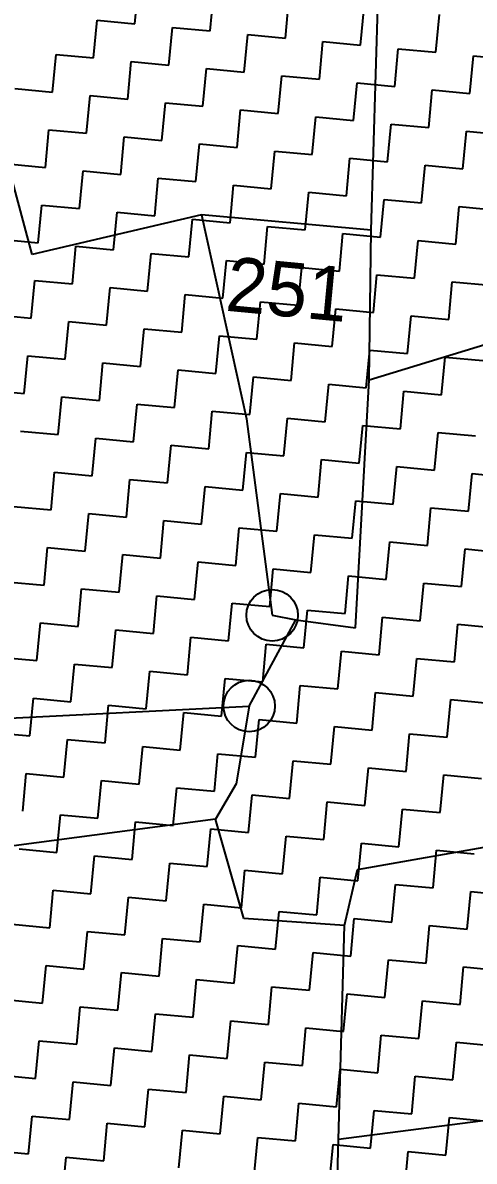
# Model space of a CAD drawing. Header units: metres. Extents: x 279090 to 282389, y 2073542 to 2078104.
# Drawn here: x 279529.8 to 279604.6, y 2076935.3 to 2077123.9 of the extents above; entities that cross this region are included whole.
import ezdxf
from ezdxf.enums import TextEntityAlignment as Align

# ---------------------------------------------------------------- set-up
doc = ezdxf.new("R2010")
doc.units = ezdxf.units.M
doc.header["$LTSCALE"] = 0.3
doc.header["$MEASUREMENT"] = 0
for name, color, linetype in [('POLY_HATCH', 12, 'Continuous'), ('POLY_PARCEL', 6, 'Continuous'), ('TEXT_PARCEL', 7, 'Continuous')]:
    doc.layers.add(name, color=color, linetype=linetype)
doc.styles.add('TEXT_MAP', font='', dxfattribs={"height": 1.8})
doc.styles.get('TEXT_MAP').set_extended_font_data('Kruti Dev 050')

msp = doc.modelspace()

# ---------------------------------------------------------------- linework, layer by layer
for centre in [(279571.13, 2077025.79), (279567.33, 2077010.75)]:
    msp.add_circle(centre, 4.27)
at = {"layer": 'POLY_HATCH', "linetype": 'Continuous'}
for p, q in [((279548.36, 2077123.76), (279548.95, 2077130)), ((279560.84, 2077122.59), (279561.43, 2077128.82)), ((279573.32, 2077121.41), (279573.91, 2077127.65)), ((279585.8, 2077120.23), (279586.38, 2077126.47)), ((279541.53, 2077118.11), (279542.12, 2077124.35)), ((279542.12, 2077124.35), (279548.36, 2077123.76)), ((279598.27, 2077119.06), (279598.86, 2077125.3)), ((279554.01, 2077116.93), (279554.6, 2077123.17)), ((279554.6, 2077123.17), (279560.84, 2077122.59)), ((279566.49, 2077115.76), (279567.08, 2077122)), ((279567.08, 2077122), (279573.32, 2077121.41)), ((279578.97, 2077114.58), (279579.56, 2077120.82)), ((279579.56, 2077120.82), (279585.8, 2077120.23)), ((279534.71, 2077112.46), (279535.29, 2077118.7)), ((279535.29, 2077118.7), (279541.53, 2077118.11)), ((279591.45, 2077113.41), (279592.03, 2077119.64)), ((279592.03, 2077119.64), (279598.27, 2077119.06)), ((279603.93, 2077112.23), (279604.51, 2077118.47)), ((279604.51, 2077118.47), (279610.75, 2077117.88)), ((279547.18, 2077111.28), (279547.77, 2077117.52)), ((279547.77, 2077117.52), (279554.01, 2077116.93)), ((279559.66, 2077110.11), (279560.25, 2077116.35)), ((279560.25, 2077116.35), (279566.49, 2077115.76)), ((279572.14, 2077108.93), (279572.73, 2077115.17)), ((279572.73, 2077115.17), (279578.97, 2077114.58)), ((279528.47, 2077113.05), (279534.71, 2077112.46)), ((279584.62, 2077107.75), (279585.21, 2077113.99)), ((279585.21, 2077113.99), (279591.45, 2077113.41)), ((279597.1, 2077106.58), (279597.69, 2077112.82)), ((279597.69, 2077112.82), (279603.93, 2077112.23)), ((279540.36, 2077105.63), (279540.95, 2077111.87)), ((279540.95, 2077111.87), (279547.18, 2077111.28)), ((279552.84, 2077104.46), (279553.42, 2077110.7)), ((279553.42, 2077110.7), (279559.66, 2077110.11)), ((279565.31, 2077103.28), (279565.9, 2077109.52)), ((279565.9, 2077109.52), (279572.14, 2077108.93)), ((279577.79, 2077102.1), (279578.38, 2077108.34)), ((279578.38, 2077108.34), (279584.62, 2077107.75)), ((279590.27, 2077100.93), (279590.86, 2077107.17)), ((279590.86, 2077107.17), (279597.1, 2077106.58)), ((279533.53, 2077099.98), (279534.12, 2077106.22)), ((279534.12, 2077106.22), (279540.36, 2077105.63)), ((279602.75, 2077099.75), (279603.34, 2077105.99)), ((279603.34, 2077105.99), (279609.58, 2077105.4)), ((279546.01, 2077098.8), (279546.6, 2077105.04)), ((279546.6, 2077105.04), (279552.84, 2077104.46)), ((279558.49, 2077097.63), (279559.07, 2077103.87)), ((279559.07, 2077103.87), (279565.31, 2077103.28)), ((279570.96, 2077096.45), (279571.55, 2077102.69)), ((279571.55, 2077102.69), (279577.79, 2077102.1)), ((279583.44, 2077095.28), (279584.03, 2077101.52)), ((279584.03, 2077101.52), (279590.27, 2077100.93)), ((279527.29, 2077100.57), (279533.53, 2077099.98)), ((279595.92, 2077094.1), (279596.51, 2077100.34)), ((279596.51, 2077100.34), (279602.75, 2077099.75)), ((279539.18, 2077093.15), (279539.77, 2077099.39)), ((279539.77, 2077099.39), (279546.01, 2077098.8)), ((279551.66, 2077091.98), (279552.25, 2077098.22)), ((279552.25, 2077098.22), (279558.49, 2077097.63)), ((279564.14, 2077090.8), (279564.73, 2077097.04)), ((279564.73, 2077097.04), (279570.96, 2077096.45)), ((279576.62, 2077089.63), (279577.2, 2077095.86)), ((279577.2, 2077095.86), (279583.44, 2077095.28)), ((279589.09, 2077088.45), (279589.68, 2077094.69)), ((279589.68, 2077094.69), (279595.92, 2077094.1)), ((279532.35, 2077087.5), (279532.94, 2077093.74)), ((279532.94, 2077093.74), (279539.18, 2077093.15)), ((279544.83, 2077086.33), (279545.42, 2077092.57)), ((279545.42, 2077092.57), (279551.66, 2077091.98)), ((279601.57, 2077087.27), (279602.16, 2077093.51)), ((279602.16, 2077093.51), (279608.4, 2077092.92)), ((279557.31, 2077085.15), (279557.9, 2077091.39)), ((279557.9, 2077091.39), (279564.14, 2077090.8)), ((279569.79, 2077083.97), (279570.38, 2077090.21)), ((279570.38, 2077090.21), (279576.62, 2077089.63)), ((279582.27, 2077082.8), (279582.86, 2077089.04)), ((279582.86, 2077089.04), (279589.09, 2077088.45)), ((279526.11, 2077088.09), (279532.35, 2077087.5)), ((279538, 2077080.68), (279538.59, 2077086.91)), ((279538.59, 2077086.91), (279544.83, 2077086.33)), ((279594.75, 2077081.62), (279595.33, 2077087.86)), ((279595.33, 2077087.86), (279601.57, 2077087.27)), ((279550.48, 2077079.5), (279551.07, 2077085.74)), ((279551.07, 2077085.74), (279557.31, 2077085.15)), ((279562.96, 2077078.32), (279563.55, 2077084.56)), ((279563.55, 2077084.56), (279569.79, 2077083.97)), ((279575.44, 2077077.15), (279576.03, 2077083.39)), ((279576.03, 2077083.39), (279582.27, 2077082.8)), ((279531.18, 2077075.02), (279531.77, 2077081.26)), ((279531.77, 2077081.26), (279538, 2077080.68)), ((279587.92, 2077075.97), (279588.51, 2077082.21)), ((279588.51, 2077082.21), (279594.75, 2077081.62)), ((279600.4, 2077074.79), (279600.98, 2077081.03)), ((279600.98, 2077081.03), (279607.22, 2077080.45)), ((279543.66, 2077073.85), (279544.24, 2077080.09)), ((279544.24, 2077080.09), (279550.48, 2077079.5)), ((279556.13, 2077072.67), (279556.72, 2077078.91)), ((279556.72, 2077078.91), (279562.96, 2077078.32)), ((279568.61, 2077071.5), (279569.2, 2077077.73)), ((279569.2, 2077077.73), (279575.44, 2077077.15)), ((279524.94, 2077075.61), (279531.18, 2077075.02)), ((279581.09, 2077070.32), (279581.68, 2077076.56)), ((279581.68, 2077076.56), (279587.92, 2077075.97)), ((279593.57, 2077069.14), (279594.16, 2077075.38)), ((279594.16, 2077075.38), (279600.4, 2077074.79)), ((279536.83, 2077068.2), (279537.42, 2077074.44)), ((279537.42, 2077074.44), (279543.66, 2077073.85)), ((279549.31, 2077067.02), (279549.89, 2077073.26)), ((279549.89, 2077073.26), (279556.13, 2077072.67)), ((279561.79, 2077065.84), (279562.37, 2077072.08)), ((279562.37, 2077072.08), (279568.61, 2077071.5)), ((279574.26, 2077064.67), (279574.85, 2077070.91)), ((279574.85, 2077070.91), (279581.09, 2077070.32)), ((279586.74, 2077063.49), (279587.33, 2077069.73)), ((279587.33, 2077069.73), (279593.57, 2077069.14)), ((279530, 2077062.55), (279530.59, 2077068.79)), ((279530.59, 2077068.79), (279536.83, 2077068.2)), ((279542.48, 2077061.37), (279543.07, 2077067.61)), ((279543.07, 2077067.61), (279549.31, 2077067.02)), ((279599.22, 2077062.32), (279599.81, 2077068.56)), ((279599.81, 2077068.56), (279606.05, 2077067.97)), ((279554.96, 2077060.19), (279555.55, 2077066.43)), ((279555.55, 2077066.43), (279561.79, 2077065.84)), ((279567.44, 2077059.02), (279568.02, 2077065.26)), ((279568.02, 2077065.26), (279574.26, 2077064.67)), ((279579.91, 2077057.84), (279580.5, 2077064.08)), ((279580.5, 2077064.08), (279586.74, 2077063.49)), ((279523.76, 2077063.13), (279530, 2077062.55)), ((279535.65, 2077055.72), (279536.24, 2077061.96)), ((279536.24, 2077061.96), (279542.48, 2077061.37)), ((279592.39, 2077056.67), (279592.98, 2077062.9)), ((279592.98, 2077062.9), (279599.22, 2077062.32)), ((279548.13, 2077054.54), (279548.72, 2077060.78)), ((279548.72, 2077060.78), (279554.96, 2077060.19)), ((279560.61, 2077053.37), (279561.2, 2077059.61)), ((279561.2, 2077059.61), (279567.44, 2077059.02)), ((279573.09, 2077052.19), (279573.68, 2077058.43)), ((279573.68, 2077058.43), (279579.91, 2077057.84)), ((279529.41, 2077056.31), (279535.65, 2077055.72)), ((279585.57, 2077051.01), (279586.15, 2077057.25)), ((279586.15, 2077057.25), (279592.39, 2077056.67)), ((279541.3, 2077048.89), (279541.89, 2077055.13)), ((279541.89, 2077055.13), (279548.13, 2077054.54)), ((279598.04, 2077049.84), (279598.63, 2077056.08)), ((279598.63, 2077056.08), (279604.87, 2077055.49)), ((279553.78, 2077047.72), (279554.37, 2077053.95)), ((279554.37, 2077053.95), (279560.61, 2077053.37)), ((279566.26, 2077046.54), (279566.85, 2077052.78)), ((279566.85, 2077052.78), (279573.09, 2077052.19)), ((279578.74, 2077045.36), (279579.33, 2077051.6)), ((279579.33, 2077051.6), (279585.57, 2077051.01)), ((279534.48, 2077043.24), (279535.06, 2077049.48)), ((279535.06, 2077049.48), (279541.3, 2077048.89)), ((279591.22, 2077044.19), (279591.8, 2077050.43)), ((279591.8, 2077050.43), (279598.04, 2077049.84)), ((279603.7, 2077043.01), (279604.28, 2077049.25)), ((279604.28, 2077049.25), (279610.52, 2077048.66)), ((279546.95, 2077042.06), (279547.54, 2077048.3)), ((279547.54, 2077048.3), (279553.78, 2077047.72)), ((279559.43, 2077040.89), (279560.02, 2077047.13)), ((279560.02, 2077047.13), (279566.26, 2077046.54)), ((279571.91, 2077039.71), (279572.5, 2077045.95)), ((279572.5, 2077045.95), (279578.74, 2077045.36)), ((279528.24, 2077043.83), (279534.48, 2077043.24)), ((279584.39, 2077038.54), (279584.98, 2077044.77)), ((279584.98, 2077044.77), (279591.22, 2077044.19)), ((279596.87, 2077037.36), (279597.46, 2077043.6)), ((279597.46, 2077043.6), (279603.7, 2077043.01)), ((279540.13, 2077036.41), (279540.72, 2077042.65)), ((279540.72, 2077042.65), (279546.95, 2077042.06)), ((279552.61, 2077035.24), (279553.19, 2077041.48)), ((279553.19, 2077041.48), (279559.43, 2077040.89)), ((279565.08, 2077034.06), (279565.67, 2077040.3)), ((279565.67, 2077040.3), (279571.91, 2077039.71)), ((279577.56, 2077032.88), (279578.15, 2077039.12)), ((279578.15, 2077039.12), (279584.39, 2077038.54)), ((279590.04, 2077031.71), (279590.63, 2077037.95)), ((279590.63, 2077037.95), (279596.87, 2077037.36)), ((279533.3, 2077030.76), (279533.89, 2077037)), ((279533.89, 2077037), (279540.13, 2077036.41)), ((279545.78, 2077029.59), (279546.37, 2077035.83)), ((279546.37, 2077035.83), (279552.61, 2077035.24)), ((279602.52, 2077030.53), (279603.11, 2077036.77)), ((279603.11, 2077036.77), (279609.35, 2077036.18)), ((279558.26, 2077028.41), (279558.84, 2077034.65)), ((279558.84, 2077034.65), (279565.08, 2077034.06)), ((279570.73, 2077027.23), (279571.32, 2077033.47)), ((279571.32, 2077033.47), (279577.56, 2077032.88)), ((279583.21, 2077026.06), (279583.8, 2077032.3)), ((279583.8, 2077032.3), (279590.04, 2077031.71)), ((279527.06, 2077031.35), (279533.3, 2077030.76)), ((279538.95, 2077023.93), (279539.54, 2077030.17)), ((279539.54, 2077030.17), (279545.78, 2077029.59)), ((279595.69, 2077024.88), (279596.28, 2077031.12)), ((279596.28, 2077031.12), (279602.52, 2077030.53)), ((279551.43, 2077022.76), (279552.02, 2077029)), ((279552.02, 2077029), (279558.26, 2077028.41)), ((279563.91, 2077021.58), (279564.5, 2077027.82)), ((279564.5, 2077027.82), (279570.73, 2077027.23)), ((279576.39, 2077020.41), (279576.97, 2077026.65)), ((279576.97, 2077026.65), (279583.21, 2077026.06)), ((279532.12, 2077018.28), (279532.71, 2077024.52)), ((279532.71, 2077024.52), (279538.95, 2077023.93)), ((279588.86, 2077019.23), (279589.45, 2077025.47)), ((279589.45, 2077025.47), (279595.69, 2077024.88)), ((279601.34, 2077018.05), (279601.93, 2077024.29)), ((279601.93, 2077024.29), (279608.17, 2077023.7)), ((279544.6, 2077017.11), (279545.19, 2077023.35)), ((279545.19, 2077023.35), (279551.43, 2077022.76)), ((279557.08, 2077015.93), (279557.67, 2077022.17)), ((279557.67, 2077022.17), (279563.91, 2077021.58)), ((279569.56, 2077014.76), (279570.15, 2077020.99)), ((279570.15, 2077020.99), (279576.39, 2077020.41)), ((279525.88, 2077018.87), (279532.12, 2077018.28)), ((279582.04, 2077013.58), (279582.63, 2077019.82)), ((279582.63, 2077019.82), (279588.86, 2077019.23)), ((279594.52, 2077012.4), (279595.1, 2077018.64)), ((279595.1, 2077018.64), (279601.34, 2077018.05)), ((279537.77, 2077011.46), (279538.36, 2077017.7)), ((279538.36, 2077017.7), (279544.6, 2077017.11)), ((279550.25, 2077010.28), (279550.84, 2077016.52)), ((279550.84, 2077016.52), (279557.08, 2077015.93)), ((279562.73, 2077009.1), (279563.32, 2077015.34)), ((279563.32, 2077015.34), (279569.56, 2077014.76)), ((279575.21, 2077007.93), (279575.8, 2077014.17)), ((279575.8, 2077014.17), (279582.04, 2077013.58)), ((279587.69, 2077006.75), (279588.28, 2077012.99)), ((279588.28, 2077012.99), (279594.52, 2077012.4)), ((279530.95, 2077005.81), (279531.54, 2077012.04)), ((279531.54, 2077012.04), (279537.77, 2077011.46)), ((279600.17, 2077005.58), (279600.75, 2077011.81)), ((279600.75, 2077011.81), (279606.99, 2077011.23)), ((279543.43, 2077004.63), (279544.01, 2077010.87)), ((279544.01, 2077010.87), (279550.25, 2077010.28)), ((279555.9, 2077003.45), (279556.49, 2077009.69)), ((279556.49, 2077009.69), (279562.73, 2077009.1)), ((279568.38, 2077002.28), (279568.97, 2077008.52)), ((279568.97, 2077008.52), (279575.21, 2077007.93)), ((279580.86, 2077001.1), (279581.45, 2077007.34)), ((279581.45, 2077007.34), (279587.69, 2077006.75)), ((279524.71, 2077006.39), (279530.95, 2077005.81)), ((279593.34, 2076999.92), (279593.93, 2077006.16)), ((279593.93, 2077006.16), (279600.17, 2077005.58)), ((279536.6, 2076998.98), (279537.19, 2077005.22)), ((279537.19, 2077005.22), (279543.43, 2077004.63)), ((279549.08, 2076997.8), (279549.67, 2077004.04)), ((279549.67, 2077004.04), (279555.9, 2077003.45)), ((279561.56, 2076996.63), (279562.14, 2077002.86)), ((279562.14, 2077002.86), (279568.38, 2077002.28)), ((279574.03, 2076995.45), (279574.62, 2077001.69)), ((279574.62, 2077001.69), (279580.86, 2077001.1)), ((279586.51, 2076994.27), (279587.1, 2077000.51)), ((279587.1, 2077000.51), (279593.34, 2076999.92)), ((279529.77, 2076993.33), (279530.36, 2076999.57)), ((279530.36, 2076999.57), (279536.6, 2076998.98)), ((279542.25, 2076992.15), (279542.84, 2076998.39)), ((279542.84, 2076998.39), (279549.08, 2076997.8)), ((279598.99, 2076993.1), (279599.58, 2076999.34)), ((279599.58, 2076999.34), (279605.82, 2076998.75)), ((279554.73, 2076990.97), (279555.32, 2076997.21)), ((279555.32, 2076997.21), (279561.56, 2076996.63)), ((279567.21, 2076989.8), (279567.79, 2076996.04)), ((279567.79, 2076996.04), (279574.03, 2076995.45)), ((279579.68, 2076988.62), (279580.27, 2076994.86)), ((279580.27, 2076994.86), (279586.51, 2076994.27)), ((279535.42, 2076986.5), (279536.01, 2076992.74)), ((279536.01, 2076992.74), (279542.25, 2076992.15)), ((279592.16, 2076987.45), (279592.75, 2076993.69)), ((279592.75, 2076993.69), (279598.99, 2076993.1)), ((279547.9, 2076985.32), (279548.49, 2076991.56)), ((279548.49, 2076991.56), (279554.73, 2076990.97)), ((279560.38, 2076984.15), (279560.97, 2076990.39)), ((279560.97, 2076990.39), (279567.21, 2076989.8)), ((279572.86, 2076982.97), (279573.45, 2076989.21)), ((279573.45, 2076989.21), (279579.68, 2076988.62)), ((279529.18, 2076987.09), (279535.42, 2076986.5)), ((279585.34, 2076981.79), (279585.92, 2076988.03)), ((279585.92, 2076988.03), (279592.16, 2076987.45)), ((279597.81, 2076980.62), (279598.4, 2076986.86)), ((279598.4, 2076986.86), (279604.64, 2076986.27)), ((279541.07, 2076979.67), (279541.66, 2076985.91)), ((279541.66, 2076985.91), (279547.9, 2076985.32)), ((279553.55, 2076978.5), (279554.14, 2076984.74)), ((279554.14, 2076984.74), (279560.38, 2076984.15)), ((279566.03, 2076977.32), (279566.62, 2076983.56)), ((279566.62, 2076983.56), (279572.86, 2076982.97)), ((279578.51, 2076976.14), (279579.1, 2076982.38)), ((279579.1, 2076982.38), (279585.34, 2076981.79)), ((279590.99, 2076974.97), (279591.57, 2076981.21)), ((279591.57, 2076981.21), (279597.81, 2076980.62)), ((279534.25, 2076974.02), (279534.83, 2076980.26)), ((279534.83, 2076980.26), (279541.07, 2076979.67)), ((279546.72, 2076972.85), (279547.31, 2076979.08)), ((279547.31, 2076979.08), (279553.55, 2076978.5)), ((279603.47, 2076973.79), (279604.05, 2076980.03)), ((279604.05, 2076980.03), (279610.29, 2076979.44)), ((279559.2, 2076971.67), (279559.79, 2076977.91)), ((279559.79, 2076977.91), (279566.03, 2076977.32)), ((279571.68, 2076970.49), (279572.27, 2076976.73)), ((279572.27, 2076976.73), (279578.51, 2076976.14)), ((279584.16, 2076969.32), (279584.75, 2076975.56)), ((279584.75, 2076975.56), (279590.99, 2076974.97)), ((279528.01, 2076974.61), (279534.25, 2076974.02)), ((279539.9, 2076967.19), (279540.49, 2076973.43)), ((279540.49, 2076973.43), (279546.72, 2076972.85)), ((279596.64, 2076968.14), (279597.23, 2076974.38)), ((279597.23, 2076974.38), (279603.47, 2076973.79)), ((279552.38, 2076966.02), (279552.96, 2076972.26)), ((279552.96, 2076972.26), (279559.2, 2076971.67)), ((279564.85, 2076964.84), (279565.44, 2076971.08)), ((279565.44, 2076971.08), (279571.68, 2076970.49)), ((279577.33, 2076963.67), (279577.92, 2076969.9)), ((279577.92, 2076969.9), (279584.16, 2076969.32)), ((279533.07, 2076961.54), (279533.66, 2076967.78)), ((279533.66, 2076967.78), (279539.9, 2076967.19)), ((279589.81, 2076962.49), (279590.4, 2076968.73)), ((279590.4, 2076968.73), (279596.64, 2076968.14)), ((279602.29, 2076961.31), (279602.88, 2076967.55)), ((279602.88, 2076967.55), (279609.12, 2076966.96)), ((279545.55, 2076960.37), (279546.14, 2076966.61)), ((279546.14, 2076966.61), (279552.38, 2076966.02)), ((279558.03, 2076959.19), (279558.61, 2076965.43)), ((279558.61, 2076965.43), (279564.85, 2076964.84)), ((279570.51, 2076958.01), (279571.09, 2076964.25)), ((279571.09, 2076964.25), (279577.33, 2076963.67)), ((279526.83, 2076962.13), (279533.07, 2076961.54)), ((279582.98, 2076956.84), (279583.57, 2076963.08)), ((279583.57, 2076963.08), (279589.81, 2076962.49)), ((279595.46, 2076955.66), (279596.05, 2076961.9)), ((279596.05, 2076961.9), (279602.29, 2076961.31)), ((279538.72, 2076954.72), (279539.31, 2076960.95)), ((279539.31, 2076960.95), (279545.55, 2076960.37)), ((279551.2, 2076953.54), (279551.79, 2076959.78)), ((279551.79, 2076959.78), (279558.03, 2076959.19)), ((279563.68, 2076952.36), (279564.27, 2076958.6)), ((279564.27, 2076958.6), (279570.51, 2076958.01)), ((279576.16, 2076951.19), (279576.74, 2076957.43)), ((279576.74, 2076957.43), (279582.98, 2076956.84)), ((279588.63, 2076950.01), (279589.22, 2076956.25)), ((279589.22, 2076956.25), (279595.46, 2076955.66)), ((279531.89, 2076949.06), (279532.48, 2076955.3)), ((279532.48, 2076955.3), (279538.72, 2076954.72)), ((279601.11, 2076948.83), (279601.7, 2076955.07)), ((279601.7, 2076955.07), (279607.94, 2076954.49)), ((279544.37, 2076947.89), (279544.96, 2076954.13)), ((279544.96, 2076954.13), (279551.2, 2076953.54)), ((279556.85, 2076946.71), (279557.44, 2076952.95)), ((279557.44, 2076952.95), (279563.68, 2076952.36)), ((279569.33, 2076945.54), (279569.92, 2076951.78)), ((279569.92, 2076951.78), (279576.16, 2076951.19)), ((279581.81, 2076944.36), (279582.4, 2076950.6)), ((279582.4, 2076950.6), (279588.63, 2076950.01)), ((279525.65, 2076949.65), (279531.89, 2076949.06)), ((279594.29, 2076943.18), (279594.87, 2076949.42)), ((279594.87, 2076949.42), (279601.11, 2076948.83)), ((279537.54, 2076942.24), (279538.13, 2076948.48)), ((279538.13, 2076948.48), (279544.37, 2076947.89)), ((279550.02, 2076941.06), (279550.61, 2076947.3)), ((279550.61, 2076947.3), (279556.85, 2076946.71)), ((279562.5, 2076939.89), (279563.09, 2076946.12)), ((279563.09, 2076946.12), (279569.33, 2076945.54)), ((279574.98, 2076938.71), (279575.57, 2076944.95)), ((279575.57, 2076944.95), (279581.81, 2076944.36)), ((279587.46, 2076937.53), (279588.05, 2076943.77)), ((279588.05, 2076943.77), (279594.29, 2076943.18)), ((279530.72, 2076936.59), (279531.31, 2076942.83)), ((279531.31, 2076942.83), (279537.54, 2076942.24)), ((279543.2, 2076935.41), (279543.78, 2076941.65)), ((279543.78, 2076941.65), (279550.02, 2076941.06)), ((279599.94, 2076936.36), (279600.52, 2076942.6)), ((279600.52, 2076942.6), (279606.76, 2076942.01)), ((279555.67, 2076934.23), (279556.26, 2076940.47)), ((279556.26, 2076940.47), (279562.5, 2076939.89)), ((279568.15, 2076933.06), (279568.74, 2076939.3)), ((279568.74, 2076939.3), (279574.98, 2076938.71)), ((279580.63, 2076931.88), (279581.22, 2076938.12)), ((279581.22, 2076938.12), (279587.46, 2076937.53)), ((279524.48, 2076937.17), (279530.72, 2076936.59)), ((279536.37, 2076929.76), (279536.96, 2076936)), ((279536.96, 2076936), (279543.2, 2076935.41)), ((279593.11, 2076930.71), (279593.7, 2076936.94)), ((279593.7, 2076936.94), (279599.94, 2076936.36))]:
    msp.add_line(p, q, dxfattribs=at)
at = {"layer": 'POLY_PARCEL'}
for p, q in [((279587.57, 2077089.58), (279589.77, 2077164.51)), ((279531.32, 2077085.56), (279523.99, 2077112.88)), ((279559.42, 2077092.13), (279531.32, 2077085.56)), ((279559.42, 2077092.13), (279566.89, 2077058.33)), ((279587.57, 2077089.58), (279559.42, 2077092.13)), ((279587.23, 2077064.78), (279587.57, 2077089.58)), ((279587.23, 2077064.78), (279635.17, 2077079.45)), ((279584.96, 2077023.69), (279587.23, 2077064.78)), ((279566.89, 2077058.33), (279571.13, 2077025.79)), ((279567.33, 2077010.75), (279575.07, 2077025.02)), ((279571.13, 2077025.79), (279575.07, 2077025.02)), ((279575.07, 2077025.02), (279584.96, 2077023.69)), ((279585.26, 2076983.65), (279817.59, 2077024.86)), ((279405.53, 2077002.67), (279567.33, 2077010.75)), ((279567.33, 2077010.75), (279565.14, 2076997.85)), ((279565.14, 2076997.85), (279561.73, 2076992.03)), ((279561.73, 2076992.03), (279404.22, 2076971.13)), ((279566.41, 2076975.56), (279561.73, 2076992.03)), ((279583.14, 2076974.39), (279585.26, 2076983.65)), ((279583.14, 2076974.39), (279566.41, 2076975.56)), ((279865.98, 2076975.66), (279582.14, 2076938.95)), ((279582.14, 2076938.95), (279583.14, 2076974.39)), ((279580.83, 2076891.92), (279582.14, 2076938.95))]:
    msp.add_line(p, q, dxfattribs=at)

# ---------------------------------------------------------------- texts
at = {"layer": 'TEXT_PARCEL', "style": 'TEXT_MAP'}
msp.add_text('251', height=9.024, rotation=354.6152, dxfattribs=at).set_placement((279573.66, 2077079.81), align=Align.MIDDLE)

doc.saveas('drawing.dxf')
